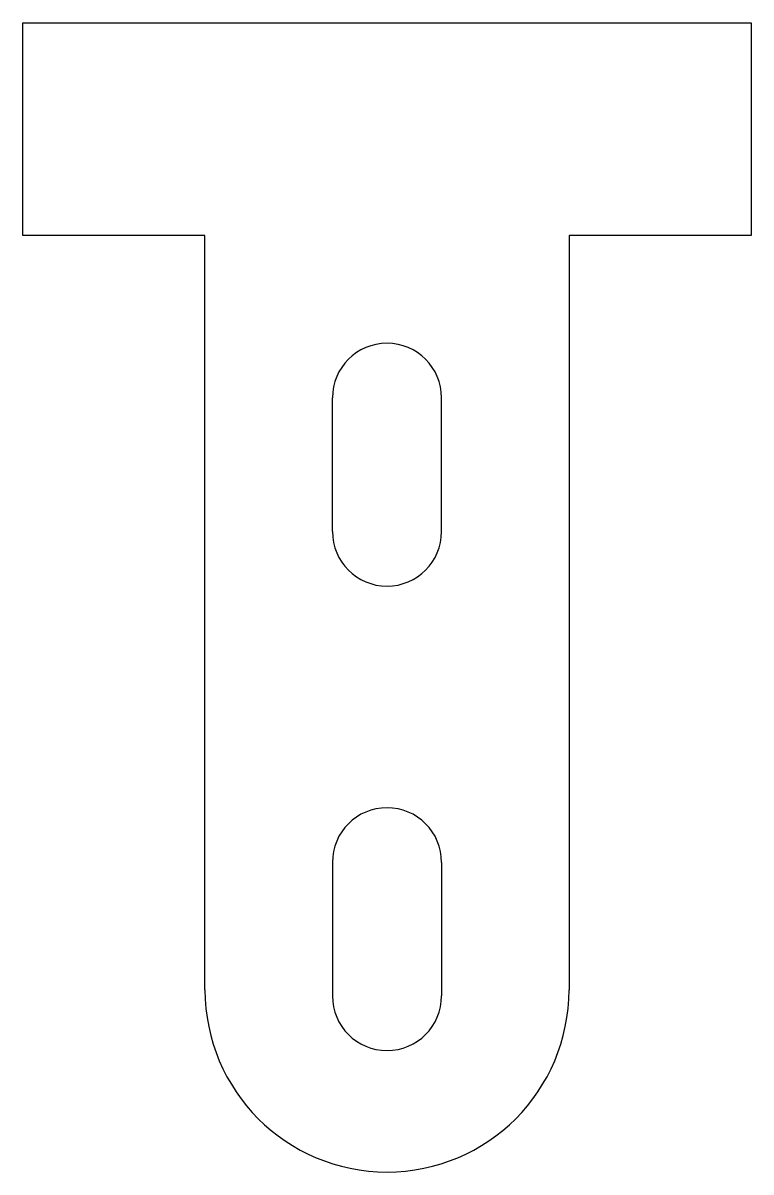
# Model space of a CAD drawing. Extents: x 0 to 24, y -37.9 to 0.
import ezdxf

# ---------------------------------------------------------------- set-up
doc = ezdxf.new("R2010")
doc.units = 0
doc.header["$MEASUREMENT"] = 0
doc.layers.add('VISIBLE', color=7, linetype='CONTINUOUS')

msp = doc.modelspace()

# ---------------------------------------------------------------- linework, layer by layer
at = {"layer": 'VISIBLE'}
for p, q in [((0, 0), (24, 0)), ((0, -7), (0, 0)), ((24, 0), (24, -7)), ((6, -7), (0, -7)), ((6, -31.85), (6, -7)), ((18, -7), (18, -31.85)), ((24, -7), (18, -7)), ((10.2, -16.75), (10.2, -12.35)), ((13.8, -16.75), (13.8, -12.35)), ((10.2, -27.65), (10.2, -32.05)), ((13.8, -27.65), (13.8, -32.05))]:
    msp.add_line(p, q, dxfattribs=at)
for centre, radius, start, end in [((12, -12.35), 1.8, 0, 180), ((12, -16.75), 1.8, 180, 0), ((12, -27.65), 1.8, 0, 180), ((12, -31.85), 6, 180, 0), ((12, -32.05), 1.8, 180, 0)]:
    msp.add_arc(centre, radius, start, end, dxfattribs=at)

doc.saveas('drawing.dxf')
